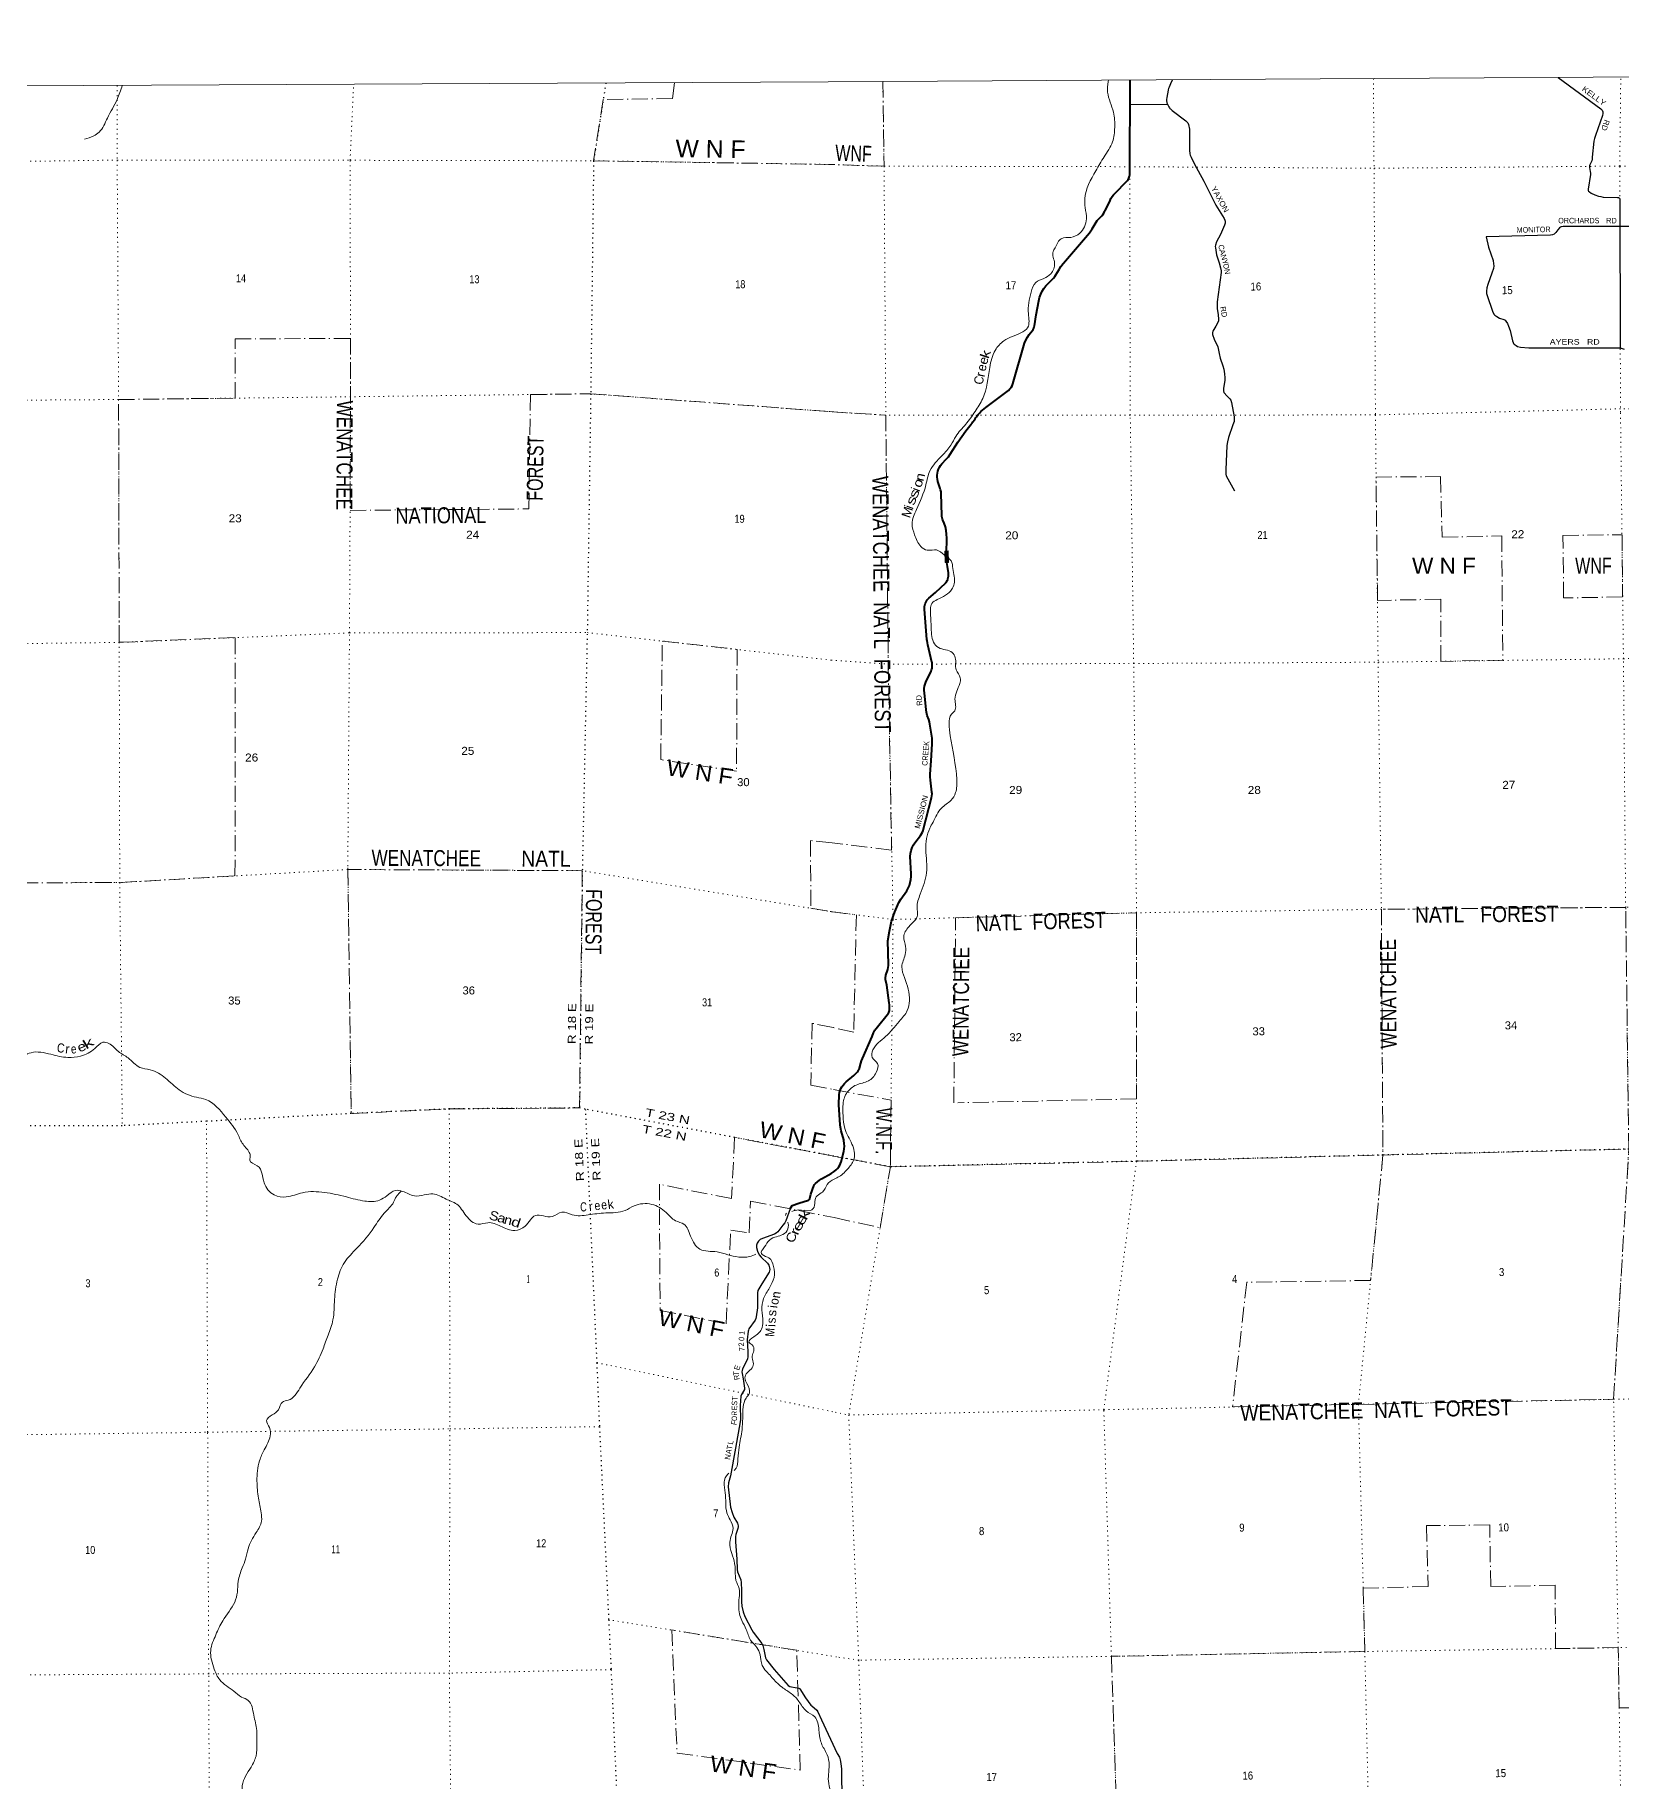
# Model space of a CAD drawing. Header units: feet. Extents: x -8 to 250644, y -192250 to 1368.
# Drawn here: x 106970 to 141658, y -36819 to 1368 of the extents above; entities that cross this region are included whole.
import ezdxf
from ezdxf.enums import TextEntityAlignment as Align

# ---------------------------------------------------------------- set-up
doc = ezdxf.new("R2010")
doc.units = ezdxf.units.FT
doc.header["$LTSCALE"] = 70
doc.linetypes.add('DOT_DASHED', pattern=[7.7, 5, -1.2, 0.3, -1.2])
doc.linetypes.add('DOTTED', pattern=[1.5, 0.3, -1.2])
for name, color, linetype, lineweight in [('26', 7, 'Continuous', 40), ('29', 7, 'Continuous', 25), ('39', 7, 'Continuous', 13), ('4', 7, 'Continuous', 13), ('44', 7, 'DOT_DASHED', 13), ('6', 7, 'DOTTED', 25), ('61', 7, 'Continuous', 13), ('7', 7, 'DOTTED', 13)]:
    doc.layers.add(name, color=color, linetype=linetype, lineweight=lineweight)
for name, color, linetype in [('27', 7, 'Continuous'), ('30', 7, 'Continuous'), ('41', 7, 'Continuous')]:
    doc.layers.add(name, color=color, linetype=linetype)

msp = doc.modelspace()

# ---------------------------------------------------------------- linework, layer by layer
at = {"layer": '26'}
for points in [[(130368.7, -2486.73), (130437.75, -2347.72), (130481.28, -2251.69), (130502.89, -2208.25), (130528.92, -2167.31), (130559.09, -2129.31), (130572.01, -2115.28), (130864.93, -1812.43), (130879.31, -1790.81), (130891.35, -1767.8), (130900.91, -1743.66), (130907.91, -1718.65), (130912.25, -1693.05), (130913.89, -1667.14), (130913.33, -1647.65), (130919.44, 379.3)], [(126916.14, -10170.78), (126909.5, -10093.22), (126904.99, -9976.1), (126909.99, -9635.35), (126909.13, -9552.34), (126899.59, -9469.88), (126881.49, -9388.87), (126855.02, -9310.2), (126825.92, -9245.34), (126815.5, -9219.81), (126807.81, -9193.34), (126802.92, -9166.21), (126800.9, -9138.72), (126800.9, -9138.7), (126789.25, -8662.22), (126785.26, -8621.39), (126777.03, -8581.2), (126767.22, -8549.15), (126725.56, -8423.61), (126717.1, -8394.87), (126708.17, -8350.69), (126703.91, -8305.81), (126704.37, -8260.73), (126709.53, -8215.95), (126719.35, -8171.95), (126733.71, -8129.22), (126752.46, -8088.22), (126775.4, -8049.41), (126802.26, -8013.21), (126898.13, -7913.18), (126946.44, -7857.62), (126984.78, -7803.49), (127152.53, -7540.11), (127325.79, -7292.13), (127445.67, -7144.06), (127465.84, -7119.15), (127484.12, -7094.06), (127516.23, -7049.98), (127534.5, -7024.9), (127550.47, -6999.98), (127562.73, -6980.85), (127595.1, -6935.34), (127632.05, -6893.47), (127659.88, -6867.05), (127764.45, -6776.75), (128231.52, -6433.41), (128263.61, -6405.39), (128292.59, -6374.17), (128318.15, -6340.09), (128340, -6303.52), (128357.92, -6264.88), (128359.51, -6260.85), (128611.79, -5376.11), (128639.26, -5308.33), (128673.67, -5243.79), (128714.63, -5183.2), (128743.72, -5147.24), (128784.68, -5099.44), (128801.6, -5071.85), (128815.53, -5042.64), (128826.34, -5012.13), (128830.57, -4996.31), (128868.83, -4756.73), (128924.9, -4444.82), (128941.96, -4373.48), (128966.38, -4304.31), (128997.9, -4238.08), (129036.17, -4175.5), (129080.77, -4117.27), (129107.88, -4087.27), (129215.01, -3980.06), (129245.71, -3948.64), (129272.96, -3914.19), (129296.46, -3877.08), (129297.07, -3875.99), (129366.52, -3761.83), (129408.12, -3694.95), (129456.47, -3632.78), (129466.96, -3620.92), (130029.58, -2963.55), (130092.94, -2874.12), (130153.26, -2766.14), (130175.93, -2728.05), (130202.46, -2692.54), (130221.93, -2670.72), (130270.89, -2618.34), (130294.08, -2593.53), (130316.48, -2568.34), (130321.06, -2563.19), (130344.56, -2530.41), (130364.51, -2495.35), (130368.7, -2486.73)], [(126586.35, -15275.7), (126589.42, -15230.92), (126588.16, -15190.43), (126552.57, -14933.45), (126546.92, -14857.59), (126547.82, -14802.16), (126571.96, -14506.62), (126592.41, -14136.67), (126595.14, -14072.84), (126591.19, -14009.08), (126585.13, -13968.44), (126541.09, -13702.78), (126531.91, -13653.32), (126517.61, -13605.1), (126516.54, -13602.1), (126485.64, -13512.56), (126467.76, -13445.9), (126459, -13395.08), (126421.29, -13017.74), (126417.43, -12970.07), (126418.58, -12922.27), (126424.72, -12874.84), (126435.78, -12828.32), (126450.69, -12785.54), (126568.3, -12544.44), (126580.14, -12513.66), (126588.71, -12481.81), (126593.89, -12449.25), (126595.64, -12416.31), (126593.95, -12383.38), (126588.81, -12350.8), (126587.89, -12346.59), (126497.68, -11967.73), (126486.59, -11923.61), (126480.16, -11878.57), (126478.59, -11851.67), (126425.21, -11193.3), (126424, -11162.15), (126426.04, -11131.05), (126431.33, -11100.33), (126439.8, -11070.33), (126451.36, -11041.38), (126465.89, -11013.8), (126483.21, -10987.89), (126503.15, -10963.93), (126520.64, -10946.53), (126662.59, -10825.02), (126888.01, -10613.28), (126901.45, -10597.87), (126913.21, -10581.13), (126923.16, -10563.26), (126931.18, -10544.45), (126936.33, -10528.22), (126944.19, -10498.99), (126948.95, -10469.1), (126950.56, -10438.88), (126949, -10408.65), (126947.51, -10396.76), (126926.79, -10255.85), (126916.14, -10170.78)], [(124448.19, -23491.04), (124495.11, -23451.52), (124524.08, -23420.06), (124549.6, -23385.75), (124571.39, -23348.96), (124589.22, -23310.09), (124600.78, -23276.84), (124661.33, -23053.36), (124670.64, -22993.72), (124673.66, -22933.43), (124670.36, -22873.16), (124660.78, -22813.56), (124657.2, -22797.98), (124602.26, -22597.59), (124585.9, -22516.59), (124580.21, -22467.76), (124552.97, -22029.04), (124558.75, -21805.26), (124566.66, -21760.95), (124579.16, -21717.72), (124596.11, -21676.03), (124617.32, -21636.34), (124642.57, -21599.08), (124671.57, -21564.67), (124704.01, -21533.48), (124713.83, -21525.23), (124877.37, -21388.53), (124932.85, -21335.29), (124957.82, -21311.33), (124977.08, -21286.3), (124984.4, -21275.15), (124994.7, -21255.19), (125002.86, -21234.27), (125004.65, -21228.62), (125032.16, -21117.97), (125047.15, -21065.12), (125066.87, -21015.67), (125277.14, -20537.66), (125311.1, -20454.66), (125323.92, -20424.32), (125339.84, -20395.48), (125358.69, -20368.47), (125367.57, -20357.58), (125635.11, -20024.83), (125644.24, -20007.6), (125651.52, -19989.51), (125656.88, -19970.77), (125660.24, -19951.56), (125660.92, -19944.92), (125661.72, -19913.11), (125660.13, -19844.25), (125654.9, -19797.4), (125598.74, -19414.26), (125574.16, -19291.59), (125572.14, -19263.68), (125573.06, -19235.71), (125576.9, -19208), (125580.38, -19192.42), (125619.45, -19073.69), (125629.75, -19027.71), (125635.19, -18980.91), (125636.06, -18958.43), (125625.24, -18446.01), (125655.44, -18231.6), (125702.78, -18016.23), (125772.38, -17806.99), (125863.47, -17606.18), (125864.57, -17604.06), (125906.8, -17531.3), (125908.02, -17529.44), (126037.28, -17349.8), (126069.04, -17291.91), (126094.57, -17231.03), (126113.6, -17167.8), (126125.92, -17102.94), (126131.39, -17037.14), (126130.41, -16977.74), (126111.06, -16599.18), (126119.98, -16532.94), (126135.78, -16468), (126158.27, -16405.06), (126187.22, -16344.83), (126213.26, -16301.4), (126338.14, -16141.69), (126361.03, -16105.76), (126380.03, -16067.63), (126394.95, -16027.73), (126396.78, -16021.76), (126578.61, -15319.91), (126586.35, -15275.7)], [(123490.11, -24305.27), (123531.89, -24234.3), (123676.49, -24183.17), (123887.38, -24111.55), (123904.68, -24098.23), (123914.46, -24080.62), (123941.01, -23986.43), (124006.37, -23798.84), (124022.03, -23775.34), (124039.63, -23753.81), (124125.68, -23675.53), (124170.53, -23646.95), (124383.21, -23535.05), (124448.19, -23491.04)]]:
    msp.add_lwpolyline(points, dxfattribs=at)
at = {"layer": '29'}
for p, q in [((140283.61, 435.51), (141215.71, -245.15)), ((130921.02, -155.53), (131736.8, -145.31)), ((141629.29, -2219.83), (141640.55, -5473.25)), ((143081.51, -2821.7), (140390.55, -2822.86))]:
    msp.add_line(p, q, dxfattribs=at)
for points in [[(131736.8, -145.31), (131728.47, -107.86), (131725.87, -76.71), (131726.4, -41.39), (131732.1, -4), (131759.09, 158.03), (131768.95, 204.77), (131779.85, 234.89), (131808.91, 303.44), (131850.7, 384.72)], [(131736.8, -145.31), (131768.95, -207.57), (131781.92, -227.31), (131792.82, -238.74), (131803.2, -249.12), (131843.68, -282.36), (132142.61, -510.86), (132163.38, -530.59), (132181.02, -555.52), (132196.59, -589.8), (132208.01, -625.11), (132215.28, -659.39), (132217.35, -693.67), (132221.5, -1154.83), (132225.65, -1229.62), (132233.96, -1258.69), (132252.68, -1302.58)], [(141215.71, -245.15), (141242.34, -280.25), (141255.83, -315.57), (141258.95, -350.88), (141251.68, -394.5), (141098.06, -830.74), (141076.27, -895.14), (141064.85, -955.38), (141027.48, -1304.37), (141025.41, -1352.16), (141015.02, -1383.31), (140973.51, -1470.56), (140967.29, -1495.49), (140969.36, -1532.88), (140981.81, -1615.97), (140987.01, -1653.38), (140985.96, -1686.6), (140940.29, -2002.36), (140939.27, -2035.61), (140948.6, -2048.06), (140964.18, -2064.69), (141002.57, -2089.6), (141084.58, -2129.09), (141164.49, -2156.08), (141215.36, -2168.56), (141268.29, -2176.85), (141579.67, -2185.16), (141598.37, -2187.27), (141610.83, -2195.57), (141623.28, -2203.88), (141629.29, -2219.83)], [(132252.68, -1302.58), (132327.46, -1461.35), (132533.55, -1830.65), (132798.08, -2356.05), (132979.27, -2645.66)], [(132979.27, -2645.66), (132991.67, -2679.58), (132998.93, -2708.66), (132997.89, -2746.06), (132982.32, -2795.91), (132895.13, -2995.34), (132807.95, -3157.37), (132787.19, -3232.15), (132784.08, -3259.16), (132786.15, -3288.24), (132812.1, -3439.88), (132866.07, -3614.38), (132895.13, -3722.4), (132913.82, -3788.88), (132915.89, -3830.42), (132824.55, -4470.23), (132821.43, -4557.49), (132824.55, -4615.65), (132848.65, -4753.44)], [(140115.18, -3011.74), (138704.34, -3044.51), (138762.13, -3271.07)], [(140390.55, -2822.86), (140349.73, -2827.09), (140330, -2837.47), (140308.21, -2854.1), (140276.03, -2891.48), (140234.51, -2953.8), (140212.72, -2974.59), (140194.04, -2989.13), (140160.82, -3003.67), (140115.18, -3011.74)], [(138762.13, -3271.07), (138859.22, -3568.71), (138870.64, -3639.34), (138871.67, -3685.04), (138864.42, -3739.05), (138834.31, -3842.92), (138747.12, -4088.04), (138723.25, -4164.91), (138713.9, -4233.46), (138715.99, -4289.55), (138726.36, -4333.17), (138846.76, -4669.7), (138876.88, -4738.26), (138896.58, -4761.1), (138939.16, -4792.27), (139000.38, -4823.42), (139096.93, -4858.75), (139120.78, -4873.28), (139138.45, -4894.06), (139170.61, -4939.75), (139196.57, -4997.93), (139232.88, -5093.47), (139283.76, -5321.99), (139295.16, -5355.22), (139306.6, -5378.08), (139321.13, -5394.7), (139361.59, -5425.85), (139395.86, -5444.55), (139457.08, -5463.24), (139639.96, -5475.67)], [(132848.65, -4753.44), (132853.61, -4846.23), (132850.5, -4885.7), (132837.01, -4921.02), (132795.49, -5004.11), (132733.21, -5107.98), (132723.87, -5141.21), (132724.91, -5182.76), (132758.12, -5286.62), (132835.96, -5452.81), (132845.31, -5490.2), (132866.07, -5598.22), (132890.98, -5702.09), (132949.11, -5872.43), (132969.86, -5943.06), (132986.47, -6042.77), (132992.69, -6134.18), (132990.62, -6179.87), (132965.71, -6366.83), (132962.6, -6412.54), (132974.02, -6449.93), (133044.6, -6528.86), (133102.72, -6591.18), (133120.37, -6620.27), (133140.09, -6670.12), (133196.88, -6982.5)], [(139639.96, -5475.67), (141640.55, -5473.25), (141728.28, -5503.71)], [(133196.88, -6982.5), (133199.25, -7054.43), (133194.06, -7089.74), (133166.03, -7158.29), (133074.7, -7432.5), (133050.82, -7534.29), (133037.33, -7611.15), (133012.42, -8142.94), (133014.49, -8238.5), (133024.87, -8271.74), (133205.68, -8604.09)], [(123490.11, -24305.27), (123391.58, -24570.57), (123369.02, -24611.08), (123328.92, -24664.63), (123213.4, -24805.71), (123180.11, -24835.1), (123145.55, -24857.85), (122880.54, -24951.69), (122831.17, -24974.41), (122792.43, -25012.44), (122763.06, -25054.56), (122747.4, -25098.65), (122747.77, -25148.88), (122768.93, -25231.9), (122810.75, -25307.18), (122849.21, -25361.22), (122994.23, -25495.43), (123023.48, -25539.53), (123035.22, -25594.4), (123039.14, -25631.63), (123037.19, -25658.08), (123025.3, -25691.84), (122870.08, -25946.56), (122782.65, -26092.11), (122770.73, -26139.09), (122774, -26395.67), (122770.91, -26471.27), (122745.46, -26669.18), (122737.62, -26704.45), (122723.54, -26738.49), (122584.9, -26925.87), (122573.15, -26955.26), (122568.26, -26981.18), (122545.74, -27165.91), (122563.36, -27426.51), (122563.36, -27535.27), (122553.23, -27592.57), (122443.31, -27806.5), (122434.14, -27838.01), (122430.22, -27867.4), (122433.63, -27905.6), (122461.55, -28022.2), (122490.92, -28225.99), (122488.96, -28255.38), (122424.35, -28367.07), (122410.79, -28402.53), (122391.73, -28605.01), (122398.9, -28913.77), (122395.49, -28959.8), (122292.01, -29535.2), (122180.69, -30146.68), (122140.45, -30299.1), (122133.7, -30381.25), (122182.04, -30826.21), (122214.85, -30945.72), (122255.34, -31044.63), (122334.29, -31181.84), (122348.56, -31234.97), (122349.95, -31262.18), (122344.08, -31298.42), (122301.01, -31423.83), (122293.17, -31467.93), (122293.17, -31588.43), (122322.08, -31964.64), (122330.38, -32193.91), (122335.5, -32243.26), (122406.57, -32417.59), (122418.49, -32476.07), (122425.77, -32648.09), (122418.99, -32900.66), (122430.24, -32992.4), (122461.57, -33115.84), (122498.81, -33219.3), (122645.62, -33508.72), (122681.05, -33561.9), (122868.86, -33812.29), (122888.42, -33852.61), (122907.6, -33938.54), (122948.62, -34120.91), (122968.7, -34164.16), (123138.48, -34379.31), (123446.45, -34730.46), (123481.36, -34751.83), (123513.03, -34761.81), (123674.1, -34783.72), (123689.25, -34793.16), (123699.04, -34804.92), (123823.61, -34996.06), (123939.87, -35156.65), (123956.89, -35174.33), (124067.7, -35270.44), (124092.6, -35303.61), (124171.03, -35476.81), (124516.3, -36216.05)], [(124516.3, -36216.05), (124563.85, -36295.95), (124582.76, -36356.51), (124594.72, -36437.38), (124605.72, -36560.09), (124613.02, -37268.68)]]:
    msp.add_lwpolyline(points, dxfattribs=at)
at = {"layer": '39'}
msp.add_line((122850.06, -25255.55), (122843.16, -25258.09), dxfattribs=at)
for points in [[(108881.24, 262.93), (108769.53, -40.87), (108554.49, -450.74), (108375.1, -757.73), (108254.83, -840.94), (108053.99, -910.5)], [(130446.3, 376.84), (130431.55, 279.91), (130429.06, 117.09), (130555.8, -323.77), (130584.59, -655.37), (130536.81, -969.96), (130352.63, -1298.58), (130170.12, -1603.03), (129929.7, -2216.18), (129938.42, -2407.21), (129968.05, -2656.3), (129817.79, -2968.34), (129626.24, -3059.63), (129415.74, -3088.81), (129340.54, -3168.37), (129279.98, -3289.97), (129234.93, -3371.1), (129268.63, -3624.15), (129187.52, -3854.71), (129032.33, -3959.56), (128856.82, -4048.61), (128755.34, -4259.34), (128695.69, -4729.03), (128679.92, -5035.11), (128532.84, -5145.89), (128161.72, -5322.26), (127969.81, -5530.26), (127852.56, -5904.2), (127699.41, -6580.49), (127530.16, -6867.53), (127325.06, -7146.38), (127108.43, -7411.41), (127002.42, -7600.38), (126805.17, -7834.86), (126544.65, -8162.57), (126454.64, -8473.74), (126249.29, -9009.92), (126153.3, -9325.2), (126208.9, -9563.85), (126345.11, -9821.47), (126484.85, -9901.96), (126689.63, -9894.99), (126855.9, -10005.29), (126951.75, -10074.2)], [(126948.22, -10071.23), (127008.37, -10133.89), (127044.84, -10298.36), (127073.74, -10638.01), (127023.17, -10755.44), (126704.97, -10981.36), (126583.66, -11067.61), (126557.25, -11188.72), (126570.54, -11560.79), (126623.71, -11912.16), (126727.8, -12029.38), (127032.67, -12139.7), (127098.53, -12251.43), (127116.31, -12514.77), (127207.17, -12690.54), (127194.93, -12819.5), (127091.26, -13159.04), (127084.8, -13412.66), (127011.57, -13490.18), (126964.17, -13690.07), (126988.03, -13957.35), (127130.11, -14915.12), (127104.05, -15203.24), (127001.98, -15371.72), (126797.46, -15539.66), (126610.53, -15850.77), (126539.09, -15982.13), (126454.77, -16450.07), (126469.93, -16954.91), (126331.96, -17425.74), (126261.8, -17720.52), (126272.07, -17879.34), (126080.85, -18135.62), (125971.48, -18356.53), (126010.61, -18567.24), (126003.07, -18744.42), (125928.5, -19011.11), (125988.08, -19247.69), (126093.67, -19755.26), (126048.49, -19969.2), (125869.08, -20209.21), (125574.42, -20537.41), (125297.33, -20829.14), (125281.55, -20992.35), (125395.95, -21127.54), (125366.6, -21325.15), (125196.41, -21506.69), (124930.53, -21597.03), (124733.93, -21756.81), (124643.06, -22007.63), (124642.71, -22267.2), (124680.86, -22550.37), (124838.32, -22890.18), (124886.99, -23207.41), (124759.37, -23416.5)], [(122738.82, -25296.41), (122596.36, -25348.74), (122125.25, -25307.05), (121887.46, -25245.96), (121512.85, -25187.63), (121310.03, -24902.88), (121163.68, -24639.96), (120980.14, -24564.47), (120773.88, -24384.43), (120458.98, -24206.99), (120072.8, -24239.33), (119878.17, -24341.06), (119451.87, -24395.76), (119071.78, -24436.11), (118721.63, -24434.02), (118493.91, -24374.88), (118285.18, -24472.67), (118089.9, -24457.64), (117914.8, -24450.56), (117804.64, -24543.77), (117688.71, -24683.32), (117463.85, -24777.17), (117153.43, -24682.25), (116875.32, -24607.29), (116660.18, -24638.68), (116401.59, -24456.9), (116194.92, -24202.37), (115960.87, -24090.93), (115674.49, -23977.76), (115485.47, -24000.95), (115268.26, -24022.28), (115010.14, -23923.05), (114855.07, -23901.76), (114668.57, -24017.54), (114504.11, -24115.08), (114184.27, -24134.97), (113781.31, -24044.59), (113301.84, -23946.58), (112824.95, -23951.23), (112465.27, -24043.81), (112203.43, -24000.97), (111980.58, -23732.43), (111831.61, -23360.81), (111667.94, -23238.91), (111675.67, -23182.5), (111669.16, -23097.98), (111521.12, -22893.46), (111409.23, -22674.64), (111143.52, -22299.64), (110706.7, -21911.5), (110501.19, -21864.32), (110128.03, -21705.32), (109826.75, -21447.29), (109493.72, -21265.93), (109266.02, -21210.82), (109007.29, -21002.87), (108797.24, -20865.12), (108586.97, -20687.11), (108458.04, -20661.65), (108281.73, -20799.53), (107968.72, -20962.31), (107689.19, -20994.05), (107318.55, -20925.64), (106885.71, -20889.78), (106592.78, -21044.4), (106279.57, -21170.95), (106056.72, -21262.77), (105784.27, -21481.7), (105254.61, -21766.48), (105032.46, -21983.12), (104808.36, -22211.84), (104634.08, -22353.73), (104625.33, -22587.31), (104469.73, -22831.76), (104337.58, -22949.26), (103999.98, -23033.67), (103775.14, -23129.53), (103482.22, -23286.16), (103364.05, -23745.82), (103258.01, -24215.48), (103229.65, -24541.77), (103145.73, -24648.94), (102979.27, -24748.5), (102931.39, -24823.25), (102884.97, -25159.71), (102811.57, -25347.35), (102798.37, -25506.46), (102966.6, -25722.95), (103088.61, -25951.78), (103117.46, -26072.42), (103251.71, -26331.37)], [(124447.92, -23654.81), (124295.98, -23771.07), (124194.28, -23936.72), (124076.01, -24017.9), (124028.4, -24140.97), (123989.04, -24300.22), (123924.88, -24340.84), (123673.26, -24326.13), (123524.09, -24365.16)], [(124759.37, -23416.5), (124559.06, -23598.46), (124447.92, -23654.81)], [(112161.85, -28808.69), (112296.05, -28697.22), (112381.65, -28529.65), (112506.19, -28490.71), (112764.3, -28225.56), (113083.66, -27758.75), (113270.61, -27365.14), (113381.63, -27066.58), (113488.43, -26731.8), (113522.18, -26288.71), (113588.12, -25845.45), (113738.99, -25476.2), (114012.95, -25166.67), (114384.68, -24709.63), (114610.34, -24400.37), (114814.25, -24159.67), (114875.96, -24038.54), (114923.92, -23979.89), (114977.07, -23914.87)], [(123410.03, -24398.37), (123406.05, -24402.09), (123382.88, -24449.21)], [(123434.33, -24592.97), (123443.52, -24625.35), (123420.24, -24780.49), (123292.03, -24883.87), (123151.4, -24924.91), (123003.02, -25020.35), (122897.26, -25179.98), (122853.4, -25252.7), (122877.82, -25302.89), (123023.12, -25376.58), (123122.77, -25565.27), (123134.17, -25804.77), (123034.81, -26028.79), (122905.35, -26269.07), (122870.53, -26518.9), (122890.06, -26774.46), (122856.77, -26937.72), (122688.67, -27105.74), (122584.65, -27217.04), (122653.42, -27279.07), (122690.37, -27409.72), (122654.81, -27528.7), (122679.69, -27659.42), (122656.2, -27778.32), (122546.14, -27887.64), (122496.46, -28000.66), (122541.43, -28125.23), (122594.93, -28336.32), (122521.09, -28447.45), (122459.75, -28633), (122449.11, -28890.75), (122434.35, -29130.4), (122370.11, -29517.29), (122343.36, -29773.11), (122302.25, -29978.68), (122262.13, -30025.85)], [(112161.85, -28808.69), (112035.79, -28936.21), (112101.04, -29088.85), (112116.15, -29271.97), (111985.01, -29572.66), (111883.73, -29812.79), (111825.86, -30260.04), (111860.13, -30632.29), (111916.24, -30950.06), (111925.31, -31133.21), (111807.99, -31385.51), (111632.88, -31738.78), (111577.79, -31962.55), (111504.4, -32154.21), (111417.52, -32450.63), (111396.72, -32690.31), (111339.56, -32904.03), (111076.21, -33312.14), (110927, -33618.97), (110814.24, -33965.86), (110892.99, -34374.11), (111010.98, -34602.96), (111322.26, -34852.89), (111490, -34980.8), (111633.29, -35056.51), (111755.81, -35375.93), (111820.07, -35711.78), (111821.66, -35997.64), (111805.08, -36271.53), (111697.76, -36511.69), (111504.82, -36915.39), (111546.52, -37174.86), (111669.36, -37552.66), (111676.8, -37804.27), (111595.43, -38006.04), (111376.7, -38476.32), (111301.9, -38774.69), (111321.29, -39004.08), (111485.86, -39287.03), (111668.92, -39636.32), (111645.95, -39847.83), (111516.97, -40172.66), (111485.83, -40362.07), (111575.27, -40522.64), (111747.73, -40777.36), (111867.82, -41022.3), (111858.77, -41203.54), (111781.28, -41379.11), (111722.24, -41617), (111743.08, -41745.73), (111850.26, -41841.77), (112070.39, -41983.49), (112191.76, -42095.55), (112182.77, -42288.87), (112041.44, -42563.44), (112046.91, -42823.11), (112215.44, -43093.96), (112484.55, -43358.22), (112649.26, -43665.32), (112785.66, -43948.43), (112861.95, -44276.16), (112807.75, -44660.98), (112719.13, -45007.73), (112660.08, -45243.6)], [(122144.32, -30085.33), (122121.87, -30108.52), (122042.36, -30284.11), (122067.79, -30513.47), (122104.46, -30954.16), (122173.72, -31104.76), (122237.16, -31295.66), (122203.76, -31440.8), (122166.39, -31594.01), (122208, -31839.39), (122271.62, -32060.48), (122289.29, -32342.23), (122301.87, -32432.76), (122371.27, -32609.53), (122370.38, -32810.86), (122380.4, -33163.11), (122427.5, -33309.81), (122527.18, -33502.53), (122621.05, -33737.55), (122734.47, -33867.78), (122817.78, -34012.27), (122855.09, -34207.34), (122887.89, -34315.87), (122991.23, -34444.15), (123183.6, -34658.5), (123308.97, -34768.53), (123513, -34908.32), (123678.95, -35078.53), (123835.04, -35283.01), (124024.94, -35416.84), (124115.02, -35692.15), (124156.78, -35963.7), (124274.8, -36198.59), (124336.32, -36403.6), (124329.48, -36621.06), (124322.55, -36820.4), (124363.99, -37035.59), (124402.98, -37170.25), (124525.97, -37420.49)]]:
    msp.add_spline(points, degree=3, dxfattribs=at)
at = {"layer": '4'}
msp.add_lwpolyline([(0, -0.01), (31078.95, 21.37), (62157.81, 85.49), (93236.57, 192.37), (124315.15, 341.99), (155393.5, 534.37), (186473.05, 772.71), (217549.25, 1047.36), (248626.55, 1367.98), (250643.68, -181929.51), (219314.24, -182252.73), (187984.4, -182532.85), (156654.22, -182769.89), (125323.73, -182963.82), (93993, -183114.66), (62662.1, -183222.4), (31331.08, -183287.03), (0, -183308.59)], close=True, dxfattribs=at)
msp.add_lwpolyline([(0, -0.01), (31078.95, 21.37), (62157.81, 85.49), (93236.57, 192.37), (124315.15, 341.99), (155393.5, 534.37), (186473.05, 772.71), (217549.25, 1047.36), (248626.55, 1367.98), (250643.68, -181929.51), (219314.24, -182252.73), (187984.4, -182532.85), (156654.22, -182769.89), (125323.73, -182963.82), (93993, -183114.66), (62662.1, -183222.4), (31331.08, -183287.03), (0, -183308.59)], close=True, dxfattribs=at)
at = {"layer": '44'}
for p, q in [((118941.22, -16909.53), (118879.63, -22097.85)), ((136449.89, -23127.75), (141827.34, -22998.15))]:
    msp.add_line(p, q, dxfattribs=at)
for points in [[(98294.87, 213.81), (98212.83, -1437.98), (98334.44, -6639.38), (98330.47, -11945.79), (103549.94, -11985.77), (103454.2, -17184.35), (108824.9, -17168.76), (111345.59, -17024.17), (111351.33, -11811.98), (109160.08, -11902.21), (108910.52, -11913.91), (108813.77, -11915.34), (108800.14, -6605.71), (111348.97, -6575.4), (111349.08, -5280.35), (113871.37, -5267.45), (113864.54, -9029.11), (117770.14, -8997.9), (117806.55, -6497.72), (119124.47, -6480.2), (124354.18, -6870.84)], [(120954.06, 323.77), (120915.82, -25.14), (119400.33, -42.68), (119188.59, -1384.47), (124323.25, -1464.34)], [(125512.94, 348.61), (125540.68, -1502.55), (124323.25, -1464.34)], [(124354.18, -6870.84), (125577.41, -6949.03), (125632.18, -12393.24), (125705.3, -16458.33), (124406.71, -16297.9)], [(124406.71, -16297.9), (123932.74, -16250.51), (123936.51, -17726.87), (124411.28, -17809.92)], [(118941.22, -16909.53), (113813.74, -16883.57), (113887.84, -22220.05), (116032.37, -22119.62), (118879.63, -22097.85)], [(124411.28, -17809.92), (124933.71, -17874.59), (124876.09, -20440.42), (124428.96, -20341.82)], [(127066.23, -21985.61), (127103.91, -17940.17), (131062.11, -17830.62), (131062.82, -21901.7), (127154.91, -21983.39)], [(124428.96, -20341.82), (123965.79, -20245.07), (123940.9, -21598.86), (124436.41, -21695.91)], [(124436.41, -21695.91), (125693.62, -21928.76), (125676.9, -23385.2), (124443.4, -23153.38)], [(124443.4, -23153.38), (122272.03, -22744.01), (122202.93, -24081.95), (120626.28, -23768.55), (120641.78, -26525.13), (122085.19, -26818.03), (122185.58, -24769.91), (122591.62, -24831.65), (122618.93, -24135.61), (124446.94, -24495.63)], [(124446.94, -24495.63), (125455.95, -24718.05), (125678.33, -23382.87), (131060.51, -23265.57), (136449.89, -23127.75)], [(142986.91, -35198.27), (141615.71, -35218.7), (141595.62, -33901.53), (140226.77, -33921.25), (140213.84, -32533.84), (138807.09, -32567.33), (138785.08, -31218.84), (137404.42, -31232.13), (137438.44, -32566.51), (136018.95, -32600.36), (136054.82, -33985.18), (130512.33, -34091), (130692.86, -39479.07), (136179.49, -39400.22), (141682.3, -39329.18)]]:
    msp.add_lwpolyline(points, dxfattribs=at)
for points in [[(136296.98, -8302.21), (137708.78, -8291.4), (137743.38, -9618.43), (139047.35, -9589.22), (139071.33, -12304.36), (137719.59, -12331.23), (137713.03, -10975.1), (136334.8, -10997.83)], [(140387.7, -9576.01), (141679.49, -9563.54), (141690.3, -10922.16), (140401.77, -10944.65)], [(120690.86, -11887.27), (122325.66, -12070.04), (122314.2, -14734.12), (120655.85, -14481.38)], [(136416.2, -17753.67), (136449.89, -23127.75), (136179.95, -25870.38), (133470.87, -25909.57), (133163.22, -28638.11), (135917.3, -28580.45), (141494.82, -28470.05), (141827.34, -22998.15), (141758.71, -17711.09)], [(123632.84, -33959.44), (120897.5, -33511.65), (121012.89, -36205.72), (123704.09, -36578.6)]]:
    msp.add_lwpolyline(points, close=True, dxfattribs=at)
at = {"layer": '6'}
msp.add_line((119006.56, -22125.33), (119097.25, -24134.46), dxfattribs=at)
for points in [[(119455.24, 315.79), (119188.59, -1384.47), (119124.47, -6480.2), (119049.77, -11628.54), (118941.22, -16909.53), (118879.63, -22097.85)], [(124443.4, -23153.38), (119006.56, -22125.33), (118879.63, -22097.85), (116032.37, -22119.62), (113887.84, -22220.05), (110723.46, -22390.54), (108880.75, -22487.29), (105399.55, -22496.46), (103602.22, -22431.91), (100988.8, -22528.89), (100089.38, -22541.91), (98296.48, -22549.81), (94712.9, -22572.45), (93329.06, -22549.85)], [(155553.44, -22560.09), (152604.28, -22736.61), (147226.84, -22866.22), (141827.34, -22998.15), (136449.89, -23127.75), (131060.51, -23265.57), (125676.9, -23385.2), (124443.4, -23153.38)], [(119109.53, -24406.43), (119256.85, -27670.28), (119314.97, -29069.12), (119517.63, -33291.67), (119569.99, -34380.51), (119772.12, -38866.79), (119812.87, -39677.88), (120014.5, -44435.94), (120039.81, -45005.53), (120068.06, -45533.6)]]:
    msp.add_lwpolyline(points, dxfattribs=at)
at = {"layer": '61'}
for p, q in [((126868.02, -9919.35), (126942.99, -9917.25)), ((126875.03, -10169.25), (126868.02, -9919.35))]:
    msp.add_line(p, q, dxfattribs=at)
msp.add_lwpolyline([(126942.99, -9917.25), (126950, -10167.15), (126875.03, -10169.25)], dxfattribs=at)
msp.add_lwpolyline([(126882.8, -10161.03), (126876.23, -9927.12), (126935.21, -9925.46), (126941.78, -10159.37)], close=True, dxfattribs=at)
at = {"layer": '7'}
for p, q in [((119256.85, -27670.28), (124474.32, -28754.96)), ((124502.87, -34103.17), (119517.63, -33291.67))]:
    msp.add_line(p, q, dxfattribs=at)
for points in [[(136241.25, 410.76), (136255.67, -1547.76), (136285.64, -6942.02), (136343.92, -12349.96), (136416.2, -17753.67), (136449.89, -23127.75), (135914.23, -28580.44), (136054.82, -33985.18), (136179.49, -39400.22), (136329.98, -44794.75), (136338.85, -45441.15)], [(141846.91, -45407.3), (141805.24, -44764.36), (141682.3, -39329.18), (141595.62, -33901.53), (141494.82, -28470.05), (141827.34, -22998.15), (141758.71, -17711.09), (141710.08, -12274.85), (141645.24, -6882.95), (141628.25, -1500.73), (141651.38, 444.04)], [(108770.78, 261.82), (108768.9, -1369.58), (108800.14, -6605.71), (108813.67, -11912.39), (108824.9, -17168.76), (108880.75, -22487.29)], [(113887.84, -22220.05), (113812.54, -16809.23), (113849.28, -11709.42), (113874.79, -6545.45), (113862.01, -1373.65), (113939.34, 287.29)], [(125512.94, 348.61), (125540.68, -1502.55), (125577.41, -6949.03), (125632.18, -12393.24), (125737.14, -17977.58), (125676.9, -23385.2), (124767.27, -28813.09), (124985.59, -34174.46), (125183.88, -39540.14), (125411.93, -44879.23), (125430.8, -45504.2)], [(130889.48, -45473.31), (130873.05, -44843), (130692.86, -39479.07), (130512.33, -34091), (130345.8, -28698.71), (131060.51, -23265.57), (131062.11, -17830.62), (130999.19, -12378.48), (130924.53, -6948.64), (130912.08, -1513.89), (130919.43, 379.3)], [(93239.31, -1439.1), (98212.83, -1437.98), (103509.2, -1442.94), (108768.9, -1369.58), (113862.01, -1373.65), (119188.59, -1384.47), (124323.25, -1464.34)], [(124323.25, -1464.34), (125540.68, -1502.55), (130912.08, -1513.89), (136255.67, -1547.76), (141628.25, -1500.73), (143669.83, -1500.46)], [(124354.18, -6870.84), (119124.47, -6480.2), (113874.79, -6545.45), (108800.14, -6605.71), (103413.45, -6641.51), (98334.44, -6639.38), (93262.83, -6626.78)], [(148399.49, -6762.21), (146989.27, -6751.97), (141646.96, -6808.62), (136285.64, -6942.02), (130924.53, -6948.64), (125577.41, -6949.03), (124354.18, -6870.84)], [(93285.33, -12010.73), (95594.91, -11902.9), (98327.84, -11946.18), (103549.94, -11985.77), (108887.97, -11915.18), (113849.28, -11709.42), (119046.98, -11702.84), (124382.73, -12304.69)], [(124382.73, -12304.69), (125632.18, -12393.24), (130999.19, -12378.48), (136343.92, -12349.96), (141710.08, -12274.85), (147073.12, -12121.3), (152552.51, -12099.67), (155480.97, -12071.56)], [(124411.28, -17809.92), (118941.22, -16909.53), (113809.75, -16883.53), (108824.9, -17168.76), (103454.2, -17184.35), (98311, -17220.82), (95655.65, -17161.21), (93307.19, -17282.93)], [(155516.78, -17322.39), (152553.28, -17417.11), (147165.14, -17500.58), (141758.71, -17711.09), (136416.2, -17753.67), (131062.11, -17830.62), (125737.14, -17977.58), (124411.28, -17809.92)], [(116032.37, -22119.62), (116046.05, -29043.1), (116032.83, -34458.44), (116088.37, -39720.61), (116140.32, -45061.3), (116133.06, -45550.57)], [(110799.54, -45580.85), (110796.21, -45155.26), (110792.43, -39792.15), (110770.8, -34475.44), (110747.34, -29190.96), (110723.46, -22390.54)], [(124474.32, -28754.96), (124767.27, -28813.09), (130345.8, -28698.71), (135914.23, -28580.44), (141494.82, -28470.05), (147069.33, -28355.73), (152631.25, -28203.35), (155592.09, -28094.33)], [(93357.78, -29268.85), (94812.54, -29277), (100098.75, -29265.91), (105322.62, -29263.21), (110747.34, -29190.96), (116043.26, -29117.4), (119314.97, -29069.12)], [(155627.26, -33580.16), (152662.33, -33676.07), (147134.12, -33797.78), (141595.62, -33901.53), (136054.82, -33985.18), (130512.33, -34091), (124985.59, -34174.46), (124502.87, -34103.17)], [(119569.99, -34380.51), (116032.83, -34458.44), (110770.8, -34475.44), (105450.47, -34502.83), (100140.35, -34556.33), (94820.08, -34593.78), (93379.16, -34571.55)]]:
    msp.add_lwpolyline(points, dxfattribs=at)

# ---------------------------------------------------------------- texts
at = {"layer": '27'}
for s, rotation, width, p in [('RD', 95.707, 0.85, (126378.67, -13297)), ('CREEK', 85.33, 0.95, (126485.4, -14619.35)), ('MISSION', 75.476, 1.1, (126320.79, -16000.43))]:
    msp.add_text(s, height=120, rotation=rotation, dxfattribs=dict(at, width=width)).set_placement(p)
at = {"layer": '30'}
for s, rotation, width, p in [('KELLY', 323.861, 1.2, (140788.56, 159.4)), ('YAXON', 298.724, 1.1, (132688.1, -1985.09)), ('ORCHARDS', 0.025, 0.95, (140283.64, -2752.81)), ('RD', 0.025, 0.8, (141331.65, -2752.61)), ('MONITOR', 1.331, 0.95, (139375.1, -2958.91)), ('RD', 279.921, 0.9, (132890.54, -4580.97)), ('AYERS   RD', 0.069, 1.2, (140098.66, -5405.12))]:
    msp.add_text(s, height=120, rotation=rotation, dxfattribs=dict(at, width=width)).set_placement(p)
msp.add_text('RD', height=120, rotation=250.601, dxfattribs=at).set_placement((141299.85, -474.99))
for s, rotation, width, p in [('C', 279.711, 0.8, (132858.69, -3286.56)), ('A', 287.186, 1.1, (132884.8, -3398.74)), ('O', 276.853, 0.75, (132963.07, -3698.51)), ('N', 278.875, 0.8, (132988.36, -3817.22)), ('2', 93.868, 0.85, (122477.64, -27268.82)), ('7', 93.868, 0.85, (122489.28, -27368.67)), ('T', 89.442, 0.8, (122365.87, -27901.45)), ('R', 101.442, 0.85, (122375.42, -27979.05)), ('S', 84.622, 0.8, (122328.47, -28561.54)), ('E', 88.33, 0.75, (122327.11, -28658.73)), ('T', 84.622, 0.95, (122337.27, -28458.25)), ('F', 79.805, 0.95, (122318.37, -28993.17)), ('O', 87.33, 0.7, (122325.89, -28891.39)), ('R', 88.33, 0.65, (122324.92, -28775.29)), ('N', 79.682, 0.85, (122181.51, -29741.64)), ('A', 79.682, 0.95, (122200.19, -29625.08))]:
    msp.add_text(s, height=120, rotation=rotation, dxfattribs=dict(at, width=width)).set_placement(p, align=Align.CENTER)
for s, rotation, p in [('N', 287.186, (132916.97, -3512.02)), ('Y', 285.057, (132945.02, -3614.2)), ('0', 83.05, (122481.72, -27156.1)), ('1', 83.05, (122491.54, -27023.07)), ('E', 73.117, (122385.51, -27793.45)), ('L', 79.805, (122241.31, -29421.62)), ('T', 79.682, (122221.35, -29532.53))]:
    msp.add_text(s, height=120, rotation=rotation, dxfattribs=at).set_placement(p, align=Align.CENTER)
at = {"layer": '41'}
for s, rotation, width, p in [('k', 71.735, 1.3, (127823.69, -5725.66)), ('e', 74.664, 1.1, (127787.38, -5858.06)), ('C', 78.578, 0.95, (127693.7, -6293.05)), ('r', 78.773, 1.1, (127733.21, -6126.35)), ('o', 70.037, 1.2, (126342.3, -8550.06)), ('n', 76.718, 1.15, (126399.5, -8406.42)), ('s', 69.045, 1.45, (126192.22, -8937.49)), ('s', 69.044, 1.45, (126254.24, -8787.29)), ('M', 72.135, 1.05, (126104.63, -9211.01))]:
    msp.add_text(s, height=200, rotation=rotation, dxfattribs=dict(at, width=width)).set_placement(p)
for s, rotation, p in [('e', 78.071, (127756.9, -5999.54)), ('i', 69.043, (126312.62, -8633.45)), ('i', 69.687, (126167.11, -9017.57))]:
    msp.add_text(s, height=200, rotation=rotation, dxfattribs=at).set_placement(p)
for s, rotation, width, p in [('k', 30.492, 1.7, (108185.48, -20766.33)), ('C', 353.445, 0.85, (107524.52, -20885.85)), ('e', 4.426, 0.8, (107823.59, -20906.55)), ('e', 22.108, 1.25, (108027.51, -20851.52)), ('S', 345.34, 1.15, (116987.66, -24555)), ('a', 344.491, 1.2, (117153.08, -24603.01)), ('C', 359.362, 0.75, (118965.22, -24360.98)), ('e', 6.267, 0.85, (119280.11, -24330.58)), ('e', 6.814, 0.85, (119427.49, -24315.23)), ('e', 58.318, 1.55, (123815.36, -24595.44)), ('k', 62.422, 1.6, (123886.22, -24477.5)), ('n', 345.914, 1.15, (117297.87, -24645.86)), ('d', 341.957, 1.35, (117462.16, -24694.01)), ('C', 68.553, 1.15, (123603.48, -24965.52)), ('r', 67.643, 1.4, (123678.51, -24840.64)), ('e', 58.67, 1.55, (123743.07, -24725.76)), ('o', 80.534, 0.95, (123234.06, -26344.6)), ('s', 88.136, 0.95, (123170.48, -26748.71)), ('s', 83.792, 1.05, (123182.85, -26592.48)), ('M', 85.342, 0.85, (123144.37, -27013.35))]:
    msp.add_text(s, height=200, rotation=rotation, dxfattribs=dict(at, width=width)).set_placement(p, align=Align.CENTER)
for s, rotation, p in [('r', 353.509, (107670.21, -20904.68)), ('r', 5.853, (119136.48, -24348.02)), ('k', 7.81, (119574.69, -24304.98)), ('n', 82.569, (123272.9, -26196.33)), ('i', 83.517, (123207.01, -26454.19)), ('i', 87.834, (123164.61, -26859.59))]:
    msp.add_text(s, height=200, rotation=rotation, dxfattribs=at).set_placement(p, align=Align.CENTER)
at = {"layer": '44'}
for s, height, rotation, width, p in [('W N F', 385, 359.156, 1.05, (120977.08, -1304.63)), ('WNF', 350, 358.202, 0.75, (124467.83, -1384.21)), ('WENATCHEE', 350, 269.717, 0.8, (113573.77, -6628.39)), ('FOREST', 350, 89.166, 0.75, (118073.59, -8821.55)), ('WENATCHEE  NATL  FOREST', 350, 270.576, 0.85, (125283.07, -8277.64)), ('NATIONAL', 350, 0.458, 0.85, (114854.75, -9320.87)), ('W N F', 350, 351.335, 1.1, (120765.31, -14818.51)), ('WENATCHEE', 350, 359.71, 0.8, (114331.27, -16802.18)), ('NATL', 350, 359.71, 0.9, (117605.46, -16820.01)), ('FOREST', 350, 269.32, 0.75, (119023.54, -17310.95)), ('NATL  FOREST', 350, 1.581, 0.85, (127548.19, -18235.28)), ('NATL   FOREST', 350, 0.457, 0.9, (137152.28, -18048.94)), ('WENATCHEE', 350, 89.466, 0.8, (127384.13, -20969.97)), ('WENATCHEE', 350, 90.359, 0.8, (136748.7, -20797.32)), ('W.N.F.', 350, 269.362, 0.7, (125370.09, -22092.66)), ('W N F', 350, 348.529, 1.1, (122789.09, -22731.01)), ('W N F', 350, 348.529, 1.1, (120579.07, -26841.76)), ('WENATCHEE  NATL  FOREST', 350, 1.217, 0.9, (133333.82, -28943.03)), ('W N F', 350, 352.112, 1.1, (121716.14, -36603.81))]:
    msp.add_text(s, height=height, rotation=rotation, dxfattribs=dict(at, width=width)).set_placement(p)
for s, width, p in [('W N F', 1.05, (137087.9, -10417.08)), ('WNF', 0.75, (140653.62, -10414.94))]:
    msp.add_text(s, height=350, dxfattribs=dict(at, width=width)).set_placement(p)
at = {"layer": '6'}
for s, rotation, width, p in [('R 18 E', 89.32, 1.25, (118797.43, -20703.17)), ('R 19 E', 89.32, 1.25, (119171.94, -20711.24)), ('T 23 N', 349.292, 1.4, (120307.54, -22276.52)), ('T 22 N', 349.292, 1.4, (120237.93, -22638.04)), ('R 18 E', 92.585, 1.3, (118981.38, -23697.07)), ('R 19 E', 92.585, 1.3, (119346.45, -23683.97))]:
    msp.add_text(s, height=175, rotation=rotation, dxfattribs=dict(at, width=width)).set_placement(p)
at = {"layer": '7'}
for s, width, p in [('14', 0.85, (111365.92, -4041.16)), ('13', 0.85, (116471.07, -4061.96)), ('18', 0.85, (122285.6, -4170.35)), ('23', 1.1, (111206.68, -9291.02)), ('19', 0.85, (122269.79, -9301.21)), ('24', 1.1, (116400.39, -9650.29)), ('26', 1.1, (111566.96, -14522.63)), ('25', 1.1, (116294.04, -14376.35)), ('30', 1.05, (122326.47, -15060.52)), ('36', 1.05, (116320.23, -19615.64)), ('35', 1.05, (111196.18, -19837.22)), ('31', 0.85, (121559.67, -19876.59)), ('3', 0.85, (108074.4, -26019.81)), ('2', 0.85, (113156.96, -25994)), ('1', 0.4, (117724.45, -25928.08)), ('6', 0.85, (121827.09, -25785.52)), ('7', 0.85, (121805.08, -31053.27)), ('10', 0.85, (108068.5, -31852.18)), ('11', 0.65, (113456.56, -31837.42)), ('12', 0.85, (117931.15, -31705.99))]:
    msp.add_text(s, height=175, dxfattribs=dict(at, width=width)).set_placement(p)
for s, width, p in [('17', 0.9, (128199.18, -4195.87)), ('16', 0.9, (133555.59, -4222.54)), ('15', 0.9, (139053.89, -4302.43)), ('20', 1.1, (128191.74, -9665.13)), ('21', 0.85, (133706.98, -9657.38)), ('22', 1.1, (139257.78, -9641.2)), ('29', 1.1, (128276.46, -15233.8)), ('28', 1.1, (133494.81, -15233.84)), ('27', 1.1, (139061.28, -15121.31)), ('34', 1.05, (139115.06, -20380.79)), ('32', 1.05, (128282.33, -20640.63)), ('33', 1.05, (133597.31, -20511.07)), ('4', 0.9, (133150.79, -25927.13)), ('3', 0.9, (138988.46, -25775.76)), ('5', 0.9, (127725.26, -26171.32)), ('8', 0.9, (127616.54, -31440.31)), ('9', 0.9, (133308.1, -31364.54)), ('10', 0.9, (138972.71, -31360.15)), ('17', 0.9, (127777.63, -36819.26)), ('16', 0.9, (133378.49, -36787.71)), ('15', 0.9, (138910.34, -36734.55))]:
    msp.add_text(s, height=175, rotation=0.823, dxfattribs=dict(at, width=width)).set_placement(p)

doc.saveas('drawing.dxf')
